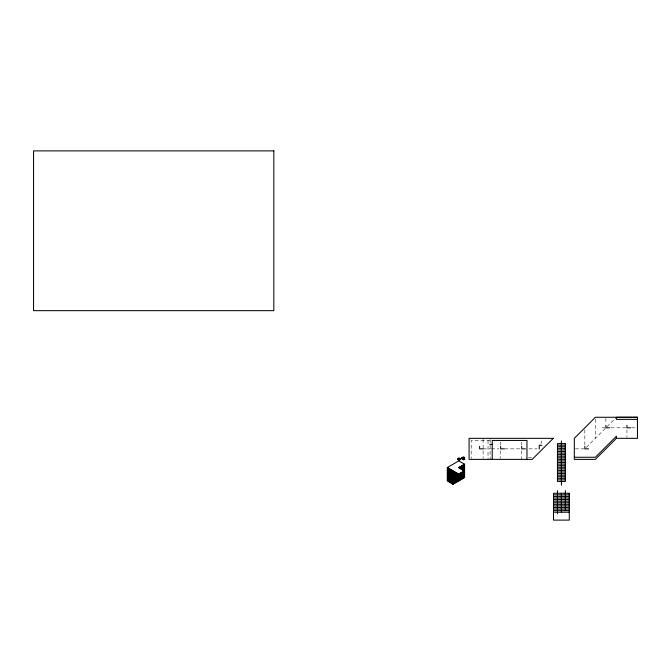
<?xml version="1.0" encoding="UTF-8"?>
<svg xmlns="http://www.w3.org/2000/svg" width="671" height="671" viewBox="0 0 671 671"><rect width="100%" height="100%" fill="white"/><g stroke="black" fill="none" stroke-linecap="round" stroke-linejoin="round"><path stroke-width="0.5" stroke-dasharray="3.35 2.52" d="M540.834 444.068L542.747 438.331M586.286 447.398L606.248 427.444M606.97 426.714L616.406 417.278M602.164 427.804L604.957 427.804M610.895 427.804L626.001 427.804M631.713 427.804L635.538 427.804M490.132 440.436L471.193 440.436L471.193 458.377M483.12 448.849L490.333 448.849M491.365 448.849L498.796 448.849M504.659 448.849L519.84 448.849M528.924 448.849L537.177 448.849M575.273 448.849L583.879 448.849M528.538 457.27L531.524 457.27M626.924 429.717L626.924 437.375M605.879 418.243L605.879 423.98M595.362 419.283L595.362 438.331M584.835 429.809L584.835 445.846M521.702 442.155L521.702 445.024M521.702 450.761L521.702 459.375M500.65 442.155L500.65 445.024M500.65 450.761L500.65 458.419M490.132 439.329L490.132 459.375M488.027 440.436L488.027 459.375M483.12 439.287L483.12 447.892M483.12 450.761L483.12 458.419"/><path stroke-width="1.01" d="M462.545 459.048L462.369 457.924M463.921 459.174L463.921 458.838C463.091 457.094 461.807 460.038 463.56 459.66L464.475 458.201L464.08 457.823L464.265 458.628L463.409 459.031C463.418 460.18 462.059 458.746 463.493 458.587L464.709 457.572L463.77 457.052L461.816 457.639L462.545 459.249M462.663 458.704L463.133 459.694M458.813 459.811L457.874 458.93L458.385 458.259C457.203 459.207 458.041 460.105 459.476 459.811L459.434 458.268L457.63 458.578L458.712 458.486L458.327 459.56L458.813 459.811L459.291 459.241L458.662 458.813L458.327 459.56L459.157 459.509L458.872 458.536L458.343 458.738M458.511 460.054L457.966 458.855L458.511 460.054L460.054 459.643L459.895 458.956L458.964 458.285L457.63 458.578L458.461 459.761M459.081 459.836L459.962 458.788L459.509 458.972L460.038 459.467L458.368 459.752M458.662 458.813L459.719 459.249L458.436 459.979M459.509 459.476L459.593 458.939M457.882 459.71L458.025 458.494L459.962 458.788M458.595 459.945L458.687 458.872M458.469 459.081L458.587 458.486L457.588 459.291M463.837 459.367L463.611 458.41M462.176 457.37L462.487 457.974L463.099 457.287L461.816 457.639L463.527 459.501L463.074 459.526L464.709 457.572M463.736 458.922L463.678 458.88C462.99 458.813 463.351 460.541 463.04 458.595L463.611 458.595L462.915 458.914M462.646 457.748L463.275 457.53L463.065 458.738L462.369 458.343L462.118 459.149L463.099 457.287L462.218 458.444M458.796 459.325L459.098 458.889M458.343 459.115L459.182 459.627L457.832 459.434L458.939 459.878L458.209 459.19M462.445 459.476L462.805 458.679L462.218 458.687M458.788 459.048L458.092 459.543M458.83 458.494L459.752 458.427L459.157 459.509M462.705 459.107L463.913 458.972L464.08 457.823M458.184 458.746L458.184 459.526M616.406 438.331L595.362 459.383L574.317 459.375L574.317 438.331L595.362 417.278L637.45 417.27L637.45 438.331L616.406 438.331L616.406 436.225L595.362 457.27L574.317 457.27M462.847 458.83L462.369 458.343M459.509 458.972C459.174 460.096 460.172 457.714 459.039 458.981M447.289 467.536L458.813 460.885L464.575 464.206L464.575 477.517L453.051 484.168L447.289 480.847L447.289 467.536L458.813 474.187L458.813 480.847L453.051 477.517L453.051 484.168L452.984 470.824M464.575 464.206L458.813 467.536L464.575 470.866M458.821 467.67L464.525 464.382M459.048 467.804L464.525 464.651M459.283 467.939L464.525 464.911M459.509 468.073L464.525 465.179M459.736 468.207L464.525 465.448M459.97 468.341L464.525 465.708M460.197 468.467L464.525 465.976M460.432 468.601L464.525 466.244M460.658 468.735L464.525 466.504M460.893 468.87L464.525 466.773M461.12 469.004L464.525 467.041M461.354 469.138L464.525 467.301M461.581 469.272L464.525 467.57M461.807 469.398L464.525 467.838M462.042 469.532L464.525 468.106M462.269 469.666L464.525 468.366M462.504 469.801L464.525 468.635M462.73 469.935L464.525 468.903M462.965 470.069L464.525 469.163M463.191 470.195L464.525 469.432M463.426 470.329L464.525 469.7M463.653 470.463L464.525 469.96M463.879 470.597L464.525 470.228M458.813 474.187L464.525 470.757M453 478.213L453.512 477.92M453 478.473L453.739 478.046M453 478.742L453.973 478.18M453 479.01L454.2 478.314M453 479.279L454.426 478.448M453 479.539L454.661 478.582M453 479.807L454.888 478.717M453 480.075L455.123 478.842M453 480.335L455.349 478.977M453 480.604L455.584 479.111M453 480.872L455.81 479.245M453 481.132L456.045 479.379M453 481.401L456.272 479.513M453 481.669L456.498 479.648M453 481.929L456.733 479.773M453 482.197L456.959 479.908M453 482.466L457.194 480.042M453 482.734L457.421 480.176M453 482.994L457.656 480.31M453 483.263L457.882 480.444M453 483.531L458.117 480.57M453 483.791L458.343 480.704M453 484.059L458.57 480.839M462.831 458.436L463.653 458.696M463.032 457.563L464.131 457.412L463.518 457.337L464.374 458.343L463.913 458.972M458.377 458.628L458.956 458.729M459.526 459.291L460.054 459.643M459.752 458.427L459.568 459.123M637.45 417.27L616.406 417.278L616.406 419.375L637.45 419.375M609.595 427.804L605.879 427.804L605.879 425.305M630.639 427.804L626.924 427.804L626.924 425.305M489.729 444.378L492.237 444.378M557.458 445.167L565.351 445.167M541.74 445.343L539.241 445.343L539.241 449.058M557.458 446.743L565.351 446.743M557.458 448.32L565.351 448.32M483.321 448.849L479.606 448.849L479.606 446.349M504.366 448.849L500.65 448.849L500.65 446.349M525.41 448.849L521.702 448.849L521.702 446.349M588.551 448.849L584.835 448.849L584.835 446.349M557.458 449.905L565.351 449.905M557.458 451.482L565.351 451.482M557.458 453.059L565.351 453.059M557.458 454.636L565.351 454.636M557.458 456.213L565.351 456.213M557.458 457.798L565.351 457.798M557.458 459.375L565.351 459.375M557.458 460.952L565.351 460.952M557.458 462.529L565.351 462.529M557.458 464.106L565.351 464.106M557.458 465.691L565.351 465.691M557.458 467.268L565.351 467.268M557.458 468.844L565.351 468.844M557.458 470.421L565.351 470.421M557.458 471.998L565.351 471.998M557.458 473.575L565.351 473.575M557.458 475.16L565.351 475.16M557.458 476.737L565.351 476.737M557.458 478.314L565.351 478.314M557.458 479.891L565.351 479.891M553.508 494.854L569.293 494.854M553.508 496.431L569.293 496.431M553.508 498.008L569.293 498.008M553.508 499.585L569.293 499.585M553.508 501.17L569.293 501.17M553.508 502.747L569.293 502.747M553.508 504.324L569.293 504.324M553.508 505.9L569.293 505.9M553.508 507.477L569.293 507.477M553.508 509.054L569.293 509.054M553.508 510.639L569.293 510.639M553.508 512.216L569.293 512.216M459.643 458.519L458.964 458.285M463.56 459.66L462.621 459.09M464.223 458.134L464.726 459.274L463.929 458.561M463.653 457.656L464.215 457.907M464.164 458.478L464.726 459.274M565.351 490.644L565.351 510.639M561.401 440.956L561.401 485.15M561.401 493.277L561.401 512.216M557.458 490.644L557.458 513.793M526.961 459.375L526.961 440.436L492.237 440.436L492.237 459.375M464.416 470.824L464.416 477.484M463.955 471.092L463.955 477.744M463.493 471.361L463.493 478.012M463.032 471.621L463.032 478.28M462.571 471.889L462.571 478.54M462.109 472.158L462.109 478.809M461.648 472.418L461.648 479.077M461.195 472.686L461.195 479.337M460.734 472.954L460.734 479.606M460.272 473.214L460.272 479.874M459.811 473.483L459.811 480.134M459.35 473.751L459.35 480.402M458.889 474.02L458.889 480.671M458.721 474.129L458.721 480.788M457.765 473.583L457.765 480.235M456.808 473.03L456.808 479.681M455.852 472.476L455.852 479.128M454.896 471.923L454.896 478.582M453.94 471.369L453.94 478.029M452.028 470.27L452.028 483.581M451.071 469.717L451.071 483.028M450.124 469.163L450.124 482.474M449.167 468.618L449.167 481.921M448.211 468.064L448.211 481.375M553.265 438.331L532.22 459.375L469.088 459.375L469.088 438.331L553.265 438.331M273.818 150.891L33.55 150.891L33.55 310.665L273.818 310.665L273.818 150.891M565.351 443.59L557.458 443.59L557.458 481.468L565.351 481.468L565.351 443.59M569.293 493.277L553.508 493.277L553.508 520.109L569.293 520.109L569.293 493.277M459.962 459.165L459.501 458.729L459.937 459.207"/></g></svg>
